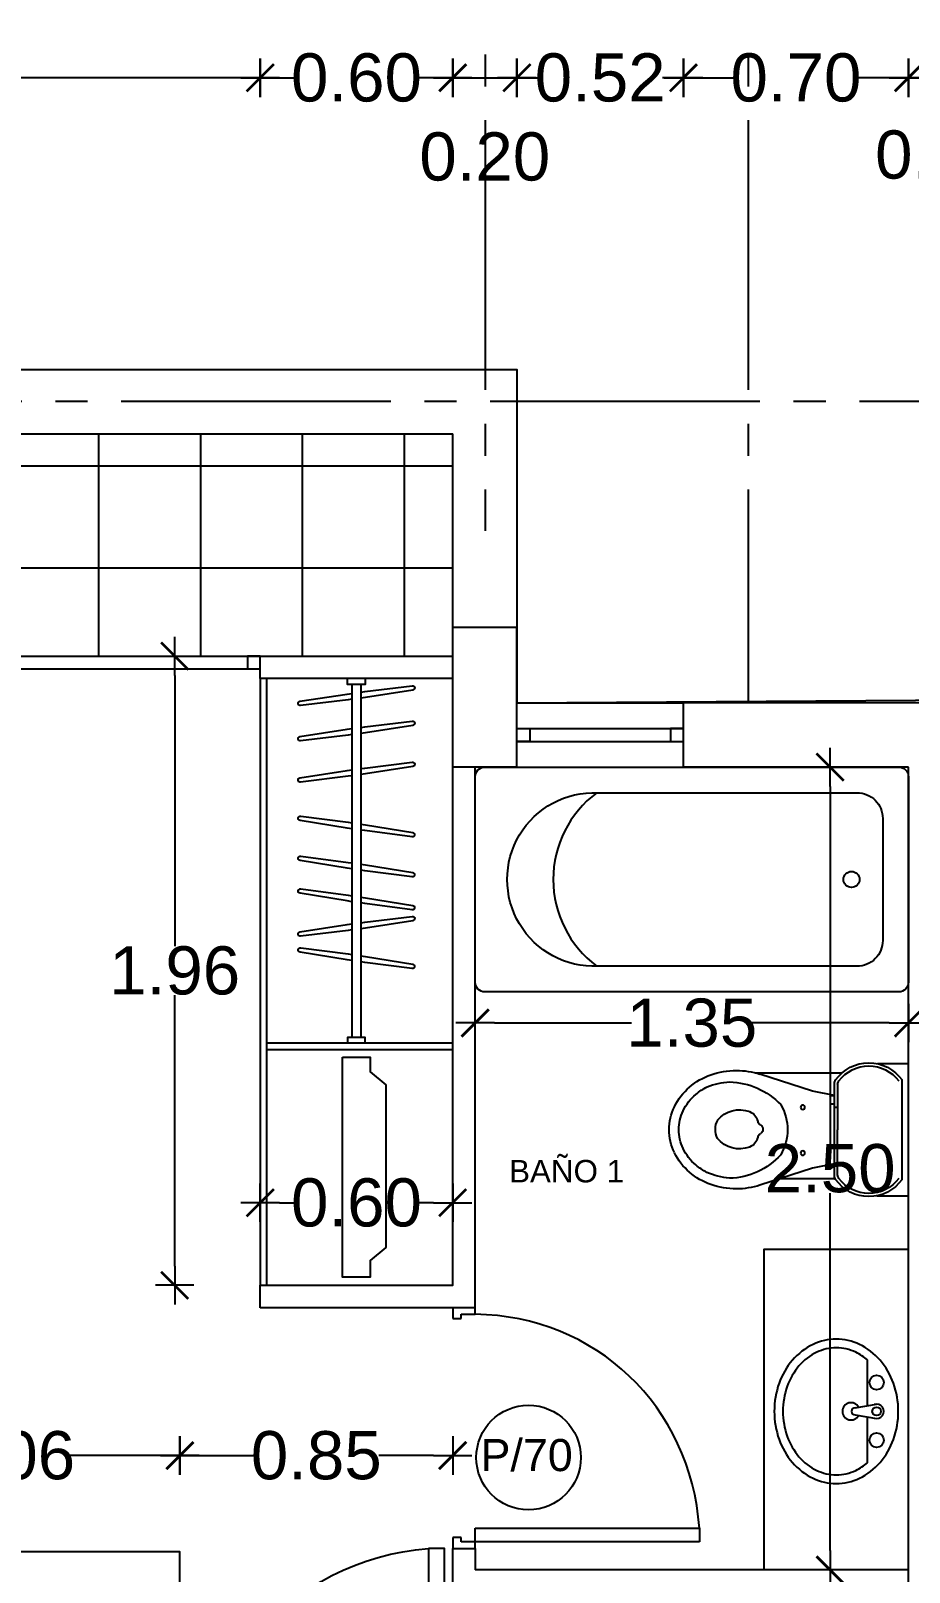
# Model space of a CAD drawing. Header units: millimetres. Extents: x 1217 to 2428, y 234 to 644.
# Drawn here: x 2356.904 to 2359.641, y 551.418 to 556.218 of the extents above; entities that cross this region are included whole.
import ezdxf

# ---------------------------------------------------------------- set-up
doc = ezdxf.new("R2010")
doc.units = ezdxf.units.MM
doc.linetypes.add('ACAD_ISO04W100', pattern=[30, 24, -3, 0, -3])
doc.layers.get('0').update_dxf_attribs({"lineweight": 5})
for name, color, linetype in [('0.1', 251, 'Continuous'), ('0.2', 2, 'Continuous'), ('0.3', 6, 'Continuous'), ('ARTEFACTOS', 4, 'Continuous'), ('COTAS', 252, 'Continuous'), ('COTAS INTERIORES', 3, 'Continuous'), ('Ejes', 8, 'Continuous'), ('muros', 7, 'Continuous'), ('PUERTAS', 2, 'Continuous'), ('Texto', 1, 'Continuous')]:
    doc.layers.add(name, color=color, linetype=linetype)
doc.styles.add('INTERARQ', font='arial.ttf')
doc.styles.get("Standard").update_dxf_attribs({"font": 'arial.ttf'})
doc.dimstyles.new('ESCALA_1-50', dxfattribs={"dimtxt": 0.15, "dimasz": 0.06, "dimexe": 0.18, "dimexo": 0.0625, "dimgap": 0, "dimtad": 0, "dimtih": 1, "dimtoh": 1, "dimzin": 0, "dimdsep": 46, "dimtxsty": 'INTERARQ', "dimblk": 'DIMTICK', "dimcen": 0, "dimse1": 1, "dimse2": 1, "dimclrd": 256, "dimclre": 1, "dimclrt": 2, "dimadec": 0, "dimazin": 0, "dimtfac": 4.5, "dimtofl": 0, "dimtmove": 2, "dimatfit": 3, "dimldrblk": 'DIMTICK', "dimfxl": 1, "dimtolj": 1, "dimtzin": 0, "dimarcsym": 0})

# ---------------------------------------------------------------- blocks, each defined once
blk = doc.blocks.new('P80')
at = {"layer": 'PUERTAS'}
for p, q in [((-0.07, 0.825), (-0.07, 0.85)), ((-0.03, 0.825), (-0.07, 0.825)), ((-0.03, 0.8162), (-0.03, 0.825)), ((0, 0.8162), (-0.03, 0.8162)), ((0, 0.85), (0, 0.8162)), ((-0.07, 0.025), (-0.03, 0.025)), ((-0.07, 0), (-0.07, 0.025)), ((-0.03, 0.0338), (0, 0.0338)), ((-0.03, 0.025), (-0.03, 0.0338)), ((0, 0.0338), (0, 0))]:
    blk.add_line(p, q, dxfattribs=at)
blk.add_lwpolyline([(-0.87, 0.075), (-0.07, 0.075), (-0.07, 0.025), (-0.87, 0.025)], close=True, dxfattribs=at)
blk.add_arc((-0.0663, 0.0108), 0.8063, 87.4193, 175.4329, dxfattribs=at)
blk = doc.blocks.new('Van1-pla')
at = {"color": 8}
for p, q in [((-1.41, 37.99), (-2.71, 45.49)), ((0.99, 37.99), (2.29, 45.49)), ((-2.16, 42.32), (-18.03, 42.32)), ((17.6, 42.32), (1.74, 42.32))]:
    blk.add_line(p, q, dxfattribs=at)
blk.add_lwpolyline([(-25.21, 31.5, 0.112687), (-23.37, 23.44, 0.103282), (-17.89, 16.3, 0.092276), (-9.94, 11.68, 0.085761), (-0.21, 10, 0.085761), (9.52, 11.68, 0.092276), (17.47, 16.3, 0.103282), (22.95, 23.44, 0.112687), (24.79, 31.5, 0.112687), (22.95, 39.56, 0.103282), (17.47, 46.7, 0.092276), (9.52, 51.32, 0.085761), (-0.21, 53, 0.085761), (-9.94, 51.32, 0.092276), (-17.89, 46.7, 0.103282), (-23.37, 39.56, 0.112687)], format="xyb", close=True, dxfattribs=at)
for points in [[(-18.03, 42.32, 0.063934), (-20.67, 38.26, 0.112687), (-22.21, 31.5, 0.112687)], [(-22.21, 31.5, 0.112687), (-20.67, 24.74, 0.103282), (-15.93, 18.57, 0.092276), (-8.94, 14.51, 0.085761), (-0.21, 13, 0.085761), (8.51, 14.51, 0.092276), (15.51, 18.57, 0.103282), (20.25, 24.74, 0.112687), (21.79, 31.5, 0.112687), (20.25, 38.26, 0.063934), (17.6, 42.32, 0.092276)]]:
    blk.add_lwpolyline(points, format="xyb", dxfattribs=at)
for centre, radius in [((-10.21, 45.49), 2.5), ((-0.21, 45.49), 1.5), ((9.79, 45.49), 2.5)]:
    blk.add_circle(centre, radius, dxfattribs=at)
for centre, radius, start, end in [((-0.21, 45.49), 2.5, 340.3329, 199.6671), ((-0.21, 36.6), 3, 118.1824, 61.8176), ((-0.21, 37.99), 1.2, 180, 0)]:
    blk.add_arc(centre, radius, start, end, dxfattribs=at)
blk = doc.blocks.new('wc')
at = {"layer": 'ARTEFACTOS', "color": 8}
for p, q in [((0.0667, 0.3584), (-0.0303, 0.3584)), ((-0.0104, -0.0028), (-0.0104, 0.3078)), ((0.4474, 0.3297), (0.1774, 0.3297)), ((0.1906, 0.2929), (0.1906, 0.1525)), ((0.2006, 0.0088), (0.2006, 0.2962)), ((0.2693, 0.2723), (0.4328, 0.3255)), ((0.2006, 0.2586), (0.2693, 0.2723)), ((0.2006, 0.2584), (0.2115, 0.2584)), ((0.2135, 0.2564), (0.2135, 0.2345)), ((0.2006, 0.2232), (0.1906, 0.2232)), ((0.2006, 0.2325), (0.2115, 0.2325)), ((0.1906, 0.0121), (0.1906, 0.1525)), ((0.1867, 0.0003), (0.1863, 0.0003)), ((0.3689, 0.0003), (0.1987, 0.0003)), ((0.2006, 0.0464), (0.2693, 0.0327)), ((0.2693, 0.0327), (0.4328, -0.0205)), ((0.0684, -0.0537), (-0.0303, -0.0537))]:
    blk.add_line(p, q, dxfattribs=at)
for centre in [(0.2994, 0.2224), (0.2994, 0.0796)]:
    blk.add_circle(centre, 0.00699, dxfattribs=at)
for centre, radius, start, end in [((0.0933, 0.2339), 0.1272, 35.4669, 144.5331), ((0.0933, 0.2339), 0.1172, 37.3062, 142.6938), ((0.5066, 0.0988), 0.2384, 90, 108.0194), ((0.5066, 0.0988), 0.2384, 70.5417, 90), ((0.1706, 0.2929), 0.02, 0, 37.3062), ((0.1806, 0.2962), 0.02, 0, 35.4669), ((0.5327, 0.0739), 0.2274, 91.2506, 136.4359), ((0.5124, 0.0619), 0.2399, 69.233, 86.3288), ((0.5159, 0.125), 0.2106, 49.5378, 70.5417), ((0.2115, 0.2564), 0.002, 0, 90), ((0.5159, 0.125), 0.1806, 49.5378, 63.1436), ((0.5301, 0.1418), 0.1586, 25.9026, 49.5378), ((0.5301, 0.1418), 0.1886, 25.9026, 49.5378), ((0.2115, 0.2345), 0.002, 270, 0), ((0.5031, 0.1526), 0.156, 149.9827, 210.1211), ((0.4793, 0.1715), 0.0399, 110.9889, 170.0192), ((0.4966, 0.1263), 0.0883, 39.3794, 110.9889), ((0.5522, 0.1525), 0.1341, 0, 25.9026), ((0.5522, 0.1525), 0.164, 0, 25.9026), ((0.4398, 0.1536), 0.0161, 125.934, 233.3996), ((0.4202, 0.187), 0.0227, 296.4163, 327.7225), ((0.5047, 0.167), 0.0658, 170.0192, 173.1517), ((0.5102, 0.1534), 0.0618, 333.0725, 27.908), ((0.5522, 0.1525), 0.1341, 334.0974, 0), ((0.5522, 0.1525), 0.164, 334.0974, 0), ((0.4202, 0.1202), 0.0227, 32.2775, 64.0078), ((0.5047, 0.1402), 0.0658, 186.8483, 189.9808), ((0.4793, 0.1357), 0.0399, 189.9808, 249.0111), ((0.4966, 0.1809), 0.0883, 249.0111, 321.1211), ((0.5315, 0.2205), 0.2193, 221.8152, 269.0461), ((0.5301, 0.1632), 0.1586, 310.4622, 334.0974), ((0.5301, 0.1632), 0.1886, 310.4622, 334.0974), ((0.1706, 0.0121), 0.02, 322.6938, 0), ((0.1806, 0.0088), 0.02, 324.5331, 0), ((0.5116, 0.2113), 0.2107, 274.4195, 294.2912), ((0.5159, 0.18), 0.2106, 289.4583, 310.4622), ((0.5159, 0.18), 0.1806, 297.1692, 310.4622), ((0.0933, 0.0711), 0.1272, 215.4669, 324.5331), ((0.0933, 0.0711), 0.1172, 217.3062, 322.6938), ((0.5066, 0.2062), 0.2384, 251.9806, 270), ((0.5066, 0.2062), 0.2384, 270, 289.4583)]:
    blk.add_arc(centre, radius, start, end, dxfattribs=at)
blk = doc.blocks.new('DFDFDFDFDDFGGG')
at = {"layer": 'PUERTAS'}
for p, q in [((381629.6763, 7752659.5205), (381629.6427, 7752659.5205)), ((381629.6763, 7752659.4936), (381629.6763, 7752659.5205)), ((381630.359, 7752659.5205), (381630.359, 7752659.4936)), ((381630.3927, 7752659.5205), (381630.359, 7752659.5205)), ((381629.6629, 7752659.4936), (381629.6763, 7752659.4936)), ((381629.6629, 7752659.4505), (381629.6629, 7752659.4936)), ((381630.359, 7752659.4936), (381630.3725, 7752659.4936)), ((381630.3725, 7752659.4936), (381630.3725, 7752659.4505)), ((381629.6427, 7752659.4505), (381629.6629, 7752659.4505)), ((381629.6628, 7752658.7508), (381629.6629, 7752659.4505)), ((381629.6629, 7752659.4505), (381629.7061, 7752659.4505)), ((381629.7061, 7752659.4505), (381629.706, 7752658.7508)), ((381630.3725, 7752659.4505), (381630.3927, 7752659.4505)), ((381629.706, 7752658.7508), (381629.6628, 7752658.7508))]:
    blk.add_line(p, q, dxfattribs=at)
blk.add_ellipse((381629.5787, 7752659.5294), major_axis=(-0.6336, 0.5233), ratio=0.91419, start_param=2.378631, end_param=3.775075, dxfattribs=at)
blk = doc.blocks.new('DIMTICK')
at = {"color": 1}
for p, q in [((0, 1), (0, -1)), ((-1, 0), (1, 0))]:
    blk.add_line(p, q, dxfattribs=at)
at = {"color": 3, "const_width": 0.141}
blk.add_lwpolyline([(0.707, 0.707), (-0.707, -0.707)], dxfattribs=at)
blk = doc.blocks.new('*D430')
at = {"layer": 'COTAS', "lineweight": -2, "ltscale": 3, "transparency": 16777216}
for p, q in [((2355.2505, 556.0718), (2356.2085, 556.0718)), ((2357.5587, 556.0718), (2356.6007, 556.0718))]:
    blk.add_line(p, q, dxfattribs=at)
at = {"layer": 'Defpoints', "color": 0, "ltscale": 3, "transparency": 16777216}
for p in [(2357.6187, 556.0718), (2355.1905, 555.5482), (2357.6187, 554.6134)]:
    blk.add_point(p, dxfattribs=at)
at = {"layer": 'COTAS', "lineweight": -2, "ltscale": 3, "transparency": 16777216, "xscale": 0.06, "yscale": 0.06, "zscale": 0.06, "rotation": 180}
blk.add_blockref('DIMTICK', (2355.1905, 556.0718), dxfattribs=at)
at = {"layer": 'COTAS', "lineweight": -2, "ltscale": 3, "transparency": 16777216, "xscale": 0.06, "yscale": 0.06, "zscale": 0.06}
blk.add_blockref('DIMTICK', (2357.6187, 556.0718), dxfattribs=at)
at = {"layer": 'COTAS', "color": 2, "ltscale": 3, "transparency": 16777216, "insert": (2356.4046, 556.0718), "char_height": 0.15, "attachment_point": 5, "style": 'INTERARQ'}
blk.add_mtext('\\A1;2.43', dxfattribs=at)
blk = doc.blocks.new('*D431')
at = {"layer": 'COTAS', "lineweight": -2, "ltscale": 3, "transparency": 16777216}
for p, q in [((2357.6787, 556.0718), (2357.724, 556.0718)), ((2358.1584, 556.0718), (2358.1131, 556.0718))]:
    blk.add_line(p, q, dxfattribs=at)
at = {"layer": 'Defpoints', "color": 0, "ltscale": 3, "transparency": 16777216}
for p in [(2358.2184, 556.0718), (2358.2184, 554.7463), (2357.6187, 554.6134)]:
    blk.add_point(p, dxfattribs=at)
at = {"layer": 'COTAS', "lineweight": -2, "ltscale": 3, "transparency": 16777216, "xscale": 0.06, "yscale": 0.06, "zscale": 0.06, "rotation": 180}
blk.add_blockref('DIMTICK', (2357.6187, 556.0718), dxfattribs=at)
at = {"layer": 'COTAS', "lineweight": -2, "ltscale": 3, "transparency": 16777216, "xscale": 0.06, "yscale": 0.06, "zscale": 0.06}
blk.add_blockref('DIMTICK', (2358.2184, 556.0718), dxfattribs=at)
at = {"layer": 'COTAS', "color": 2, "ltscale": 3, "transparency": 16777216, "insert": (2357.9185, 556.0718), "char_height": 0.15, "attachment_point": 5, "style": 'INTERARQ'}
blk.add_mtext('\\A1;0.60', dxfattribs=at)
blk = doc.blocks.new('*D432')
at = {"layer": 'COTAS', "lineweight": -2, "ltscale": 3, "transparency": 16777216}
blk.add_line((2358.2784, 556.0718), (2358.3584, 556.0718), dxfattribs=at)
at = {"layer": 'Defpoints', "color": 0, "ltscale": 3, "transparency": 16777216}
for p in [(2358.4184, 556.0718), (2358.2184, 554.7463), (2358.4184, 554.7463)]:
    blk.add_point(p, dxfattribs=at)
at = {"layer": 'COTAS', "lineweight": -2, "ltscale": 3, "transparency": 16777216, "xscale": 0.06, "yscale": 0.06, "zscale": 0.06, "rotation": 180}
blk.add_blockref('DIMTICK', (2358.2184, 556.0718), dxfattribs=at)
at = {"layer": 'COTAS', "lineweight": -2, "ltscale": 3, "transparency": 16777216, "xscale": 0.06, "yscale": 0.06, "zscale": 0.06}
blk.add_blockref('DIMTICK', (2358.4184, 556.0718), dxfattribs=at)
at = {"layer": 'COTAS', "color": 2, "ltscale": 3, "transparency": 16777216, "insert": (2358.3184, 555.8257), "char_height": 0.15, "attachment_point": 5, "style": 'INTERARQ'}
blk.add_mtext('\\A1;0.20', dxfattribs=at)
blk = doc.blocks.new('*D433')
at = {"layer": 'COTAS', "lineweight": -2, "ltscale": 3, "transparency": 16777216}
for p, q in [((2358.4784, 556.0718), (2358.4839, 556.0718)), ((2358.8775, 556.0718), (2358.872, 556.0718))]:
    blk.add_line(p, q, dxfattribs=at)
at = {"layer": 'Defpoints', "color": 0, "ltscale": 3, "transparency": 16777216}
for p in [(2358.9375, 556.0718), (2358.4184, 554.7463), (2358.9375, 554.3463)]:
    blk.add_point(p, dxfattribs=at)
at = {"layer": 'COTAS', "lineweight": -2, "ltscale": 3, "transparency": 16777216, "xscale": 0.06, "yscale": 0.06, "zscale": 0.06, "rotation": 180}
blk.add_blockref('DIMTICK', (2358.4184, 556.0718), dxfattribs=at)
at = {"layer": 'COTAS', "lineweight": -2, "ltscale": 3, "transparency": 16777216, "xscale": 0.06, "yscale": 0.06, "zscale": 0.06}
blk.add_blockref('DIMTICK', (2358.9375, 556.0718), dxfattribs=at)
at = {"layer": 'COTAS', "color": 2, "ltscale": 3, "transparency": 16777216, "insert": (2358.6779, 556.0718), "char_height": 0.15, "attachment_point": 5, "style": 'INTERARQ'}
blk.add_mtext('\\A1;0.52', dxfattribs=at)
blk = doc.blocks.new('*D434')
at = {"layer": 'COTAS', "lineweight": -2, "ltscale": 3, "transparency": 16777216}
for p, q in [((2358.9975, 556.0718), (2359.0934, 556.0718)), ((2359.5784, 556.0718), (2359.4825, 556.0718))]:
    blk.add_line(p, q, dxfattribs=at)
at = {"layer": 'Defpoints', "color": 0, "ltscale": 3, "transparency": 16777216}
for p in [(2359.6384, 556.0718), (2358.9375, 554.3463), (2359.6384, 554.1463)]:
    blk.add_point(p, dxfattribs=at)
at = {"layer": 'COTAS', "lineweight": -2, "ltscale": 3, "transparency": 16777216, "xscale": 0.06, "yscale": 0.06, "zscale": 0.06, "rotation": 180}
blk.add_blockref('DIMTICK', (2358.9375, 556.0718), dxfattribs=at)
at = {"layer": 'COTAS', "lineweight": -2, "ltscale": 3, "transparency": 16777216, "xscale": 0.06, "yscale": 0.06, "zscale": 0.06}
blk.add_blockref('DIMTICK', (2359.6384, 556.0718), dxfattribs=at)
at = {"layer": 'COTAS', "color": 2, "ltscale": 3, "transparency": 16777216, "insert": (2359.2879, 556.0718), "char_height": 0.15, "attachment_point": 5, "style": 'INTERARQ'}
blk.add_mtext('\\A1;0.70', dxfattribs=at)
blk = doc.blocks.new('*D435')
at = {"layer": 'COTAS', "lineweight": -2, "ltscale": 3, "transparency": 16777216}
blk.add_line((2359.6984, 556.0718), (2359.7784, 556.0718), dxfattribs=at)
at = {"layer": 'Defpoints', "color": 0, "ltscale": 3, "transparency": 16777216}
for p in [(2359.8384, 556.0718), (2359.6384, 554.1463), (2359.8384, 554.1463)]:
    blk.add_point(p, dxfattribs=at)
at = {"layer": 'COTAS', "lineweight": -2, "ltscale": 3, "transparency": 16777216, "xscale": 0.06, "yscale": 0.06, "zscale": 0.06, "rotation": 180}
blk.add_blockref('DIMTICK', (2359.6384, 556.0718), dxfattribs=at)
at = {"layer": 'COTAS', "lineweight": -2, "ltscale": 3, "transparency": 16777216, "xscale": 0.06, "yscale": 0.06, "zscale": 0.06}
blk.add_blockref('DIMTICK', (2359.8384, 556.0718), dxfattribs=at)
at = {"layer": 'COTAS', "color": 2, "ltscale": 3, "transparency": 16777216, "insert": (2359.7384, 555.8317), "char_height": 0.15, "attachment_point": 5, "style": 'INTERARQ'}
blk.add_mtext('\\A1;0.20', dxfattribs=at)
blk = doc.blocks.new('*D446')
at = {"layer": 'COTAS', "lineweight": -2, "ltscale": 3, "transparency": 16777216}
for p, q in [((2354.5485, 556.5582), (2356.2088, 556.5582)), ((2358.2587, 556.5582), (2356.5984, 556.5582))]:
    blk.add_line(p, q, dxfattribs=at)
at = {"layer": 'Defpoints', "color": 0, "ltscale": 3, "transparency": 16777216}
for p in [(2354.4885, 556.5582, 0), (2358.3187, 556.5582), (2358.3187, 555.5482)]:
    blk.add_point(p, dxfattribs=at)
at = {"layer": 'COTAS', "lineweight": -2, "ltscale": 3, "transparency": 16777216, "xscale": 0.06, "yscale": 0.06, "zscale": 0.06, "rotation": 180}
blk.add_blockref('DIMTICK', (2354.4885, 556.5582), dxfattribs=at)
at = {"layer": 'COTAS', "lineweight": -2, "ltscale": 3, "transparency": 16777216, "xscale": 0.06, "yscale": 0.06, "zscale": 0.06}
blk.add_blockref('DIMTICK', (2358.3187, 556.5582), dxfattribs=at)
at = {"layer": 'COTAS', "color": 2, "ltscale": 3, "transparency": 16777216, "insert": (2356.4036, 556.5582), "char_height": 0.15, "attachment_point": 5, "style": 'INTERARQ'}
blk.add_mtext('\\A1;3.83', dxfattribs=at)
blk = doc.blocks.new('*D447')
at = {"layer": 'COTAS', "lineweight": -2, "ltscale": 3, "transparency": 16777216}
for p, q in [((2358.3787, 556.5582), (2358.5343, 556.5582)), ((2359.078, 556.5582), (2358.9224, 556.5582))]:
    blk.add_line(p, q, dxfattribs=at)
at = {"layer": 'Defpoints', "color": 0, "ltscale": 3, "transparency": 16777216}
for p in [(2359.138, 556.5582), (2358.3187, 555.5482), (2359.138, 555.4484)]:
    blk.add_point(p, dxfattribs=at)
at = {"layer": 'COTAS', "lineweight": -2, "ltscale": 3, "transparency": 16777216, "xscale": 0.06, "yscale": 0.06, "zscale": 0.06, "rotation": 180}
blk.add_blockref('DIMTICK', (2358.3187, 556.5582), dxfattribs=at)
at = {"layer": 'COTAS', "lineweight": -2, "ltscale": 3, "transparency": 16777216, "xscale": 0.06, "yscale": 0.06, "zscale": 0.06}
blk.add_blockref('DIMTICK', (2359.138, 556.5582), dxfattribs=at)
at = {"layer": 'COTAS', "color": 2, "ltscale": 3, "transparency": 16777216, "insert": (2358.7284, 556.5582), "char_height": 0.15, "attachment_point": 5, "style": 'INTERARQ'}
blk.add_mtext('\\A1;0.82', dxfattribs=at)
blk = doc.blocks.new('*D448')
at = {"layer": 'COTAS', "lineweight": -2, "ltscale": 3, "transparency": 16777216}
for p, q in [((2359.198, 556.5582), (2359.2437, 556.5582)), ((2359.6784, 556.5582), (2359.6328, 556.5582))]:
    blk.add_line(p, q, dxfattribs=at)
at = {"layer": 'Defpoints', "color": 0, "ltscale": 3, "transparency": 16777216}
for p in [(2359.7384, 556.5582), (2359.138, 555.4484), (2359.7384, 555.4484)]:
    blk.add_point(p, dxfattribs=at)
at = {"layer": 'COTAS', "lineweight": -2, "ltscale": 3, "transparency": 16777216, "xscale": 0.06, "yscale": 0.06, "zscale": 0.06, "rotation": 180}
blk.add_blockref('DIMTICK', (2359.138, 556.5582), dxfattribs=at)
at = {"layer": 'COTAS', "lineweight": -2, "ltscale": 3, "transparency": 16777216, "xscale": 0.06, "yscale": 0.06, "zscale": 0.06}
blk.add_blockref('DIMTICK', (2359.7384, 556.5582), dxfattribs=at)
at = {"layer": 'COTAS', "color": 2, "ltscale": 3, "transparency": 16777216, "insert": (2359.4382, 556.5582), "char_height": 0.15, "attachment_point": 5, "style": 'INTERARQ'}
blk.add_mtext('\\A1;0.60', dxfattribs=at)
blk = doc.blocks.new('*D491')
at = {"layer": 'COTAS INTERIORES', "lineweight": -2, "ltscale": 3, "transparency": 16777216}
for p, q in [((2356.3676, 551.7812), (2356.6503, 551.7812)), ((2357.3084, 551.7812), (2357.0257, 551.7812))]:
    blk.add_line(p, q, dxfattribs=at)
at = {"layer": 'Defpoints', "color": 0, "ltscale": 3, "transparency": 16777216}
for p in [(2357.3684, 551.7812), (2356.3076, 551.5552, 0), (2357.3684, 551.5552)]:
    blk.add_point(p, dxfattribs=at)
at = {"layer": 'COTAS INTERIORES', "lineweight": -2, "ltscale": 3, "transparency": 16777216, "xscale": 0.06, "yscale": 0.06, "zscale": 0.06, "rotation": 180}
blk.add_blockref('DIMTICK', (2356.3076, 551.7812), dxfattribs=at)
at = {"layer": 'COTAS INTERIORES', "lineweight": -2, "ltscale": 3, "transparency": 16777216, "xscale": 0.06, "yscale": 0.06, "zscale": 0.06}
blk.add_blockref('DIMTICK', (2357.3684, 551.7812), dxfattribs=at)
at = {"layer": 'COTAS INTERIORES', "color": 2, "ltscale": 3, "transparency": 16777216, "insert": (2356.838, 551.7812), "char_height": 0.15, "attachment_point": 5, "style": 'INTERARQ'}
blk.add_mtext('\\A1;1.06', dxfattribs=at)
blk = doc.blocks.new('*D492')
at = {"layer": 'COTAS INTERIORES', "lineweight": -2, "ltscale": 3, "transparency": 16777216}
for p, q in [((2357.4284, 551.7812), (2357.598, 551.7812)), ((2358.1583, 551.7812), (2357.9887, 551.7812))]:
    blk.add_line(p, q, dxfattribs=at)
at = {"layer": 'Defpoints', "color": 0, "ltscale": 3, "transparency": 16777216}
for p in [(2358.2183, 551.7812), (2357.3684, 551.5552), (2358.2183, 551.4252)]:
    blk.add_point(p, dxfattribs=at)
at = {"layer": 'COTAS INTERIORES', "lineweight": -2, "ltscale": 3, "transparency": 16777216, "xscale": 0.06, "yscale": 0.06, "zscale": 0.06, "rotation": 180}
blk.add_blockref('DIMTICK', (2357.3684, 551.7812), dxfattribs=at)
at = {"layer": 'COTAS INTERIORES', "lineweight": -2, "ltscale": 3, "transparency": 16777216, "xscale": 0.06, "yscale": 0.06, "zscale": 0.06}
blk.add_blockref('DIMTICK', (2358.2183, 551.7812), dxfattribs=at)
at = {"layer": 'COTAS INTERIORES', "color": 2, "ltscale": 3, "transparency": 16777216, "insert": (2357.7933, 551.7812), "char_height": 0.15, "attachment_point": 5, "style": 'INTERARQ'}
blk.add_mtext('\\A1;0.85', dxfattribs=at)
blk = doc.blocks.new('*D496')
at = {"layer": 'COTAS INTERIORES', "lineweight": -2, "ltscale": 3, "transparency": 16777216}
for p, q in [((2357.3522, 554.2108), (2357.3522, 553.3676)), ((2357.3522, 552.3713), (2357.3522, 553.2145))]:
    blk.add_line(p, q, dxfattribs=at)
at = {"layer": 'Defpoints', "color": 0, "ltscale": 3, "transparency": 16777216}
for p in [(2357.7843, 554.2708, 0), (2357.3522, 552.3113), (2357.8227, 552.3113, 0)]:
    blk.add_point(p, dxfattribs=at)
at = {"layer": 'COTAS INTERIORES', "lineweight": -2, "ltscale": 3, "transparency": 16777216, "xscale": 0.06, "yscale": 0.06, "zscale": 0.06}
for p, rotation in [((2357.3522, 554.2708), 90), ((2357.3522, 552.3113), 270)]:
    blk.add_blockref('DIMTICK', p, dxfattribs=dict(at, rotation=rotation))
at = {"layer": 'COTAS INTERIORES', "color": 2, "ltscale": 3, "transparency": 16777216, "insert": (2357.3522, 553.291), "char_height": 0.15, "attachment_point": 5, "style": 'INTERARQ'}
blk.add_mtext('\\A1;1.96', dxfattribs=at)
blk = doc.blocks.new('*D497')
at = {"layer": 'COTAS INTERIORES', "lineweight": -2, "ltscale": 3, "transparency": 16777216}
for p, q in [((2357.6787, 552.5685), (2357.7239, 552.5685)), ((2358.1583, 552.5685), (2358.1131, 552.5685))]:
    blk.add_line(p, q, dxfattribs=at)
at = {"layer": 'Defpoints', "color": 0, "ltscale": 3, "transparency": 16777216}
for p in [(2358.2183, 552.5685), (2357.6187, 552.2442, 0), (2358.2183, 552.2442, 0)]:
    blk.add_point(p, dxfattribs=at)
at = {"layer": 'COTAS INTERIORES', "lineweight": -2, "ltscale": 3, "transparency": 16777216, "xscale": 0.06, "yscale": 0.06, "zscale": 0.06, "rotation": 180}
blk.add_blockref('DIMTICK', (2357.6187, 552.5685), dxfattribs=at)
at = {"layer": 'COTAS INTERIORES', "lineweight": -2, "ltscale": 3, "transparency": 16777216, "xscale": 0.06, "yscale": 0.06, "zscale": 0.06}
blk.add_blockref('DIMTICK', (2358.2183, 552.5685), dxfattribs=at)
at = {"layer": 'COTAS INTERIORES', "color": 2, "ltscale": 3, "transparency": 16777216, "insert": (2357.9185, 552.5685), "char_height": 0.15, "attachment_point": 5, "style": 'INTERARQ'}
blk.add_mtext('\\A1;0.60', dxfattribs=at)
blk = doc.blocks.new('*D499')
at = {"layer": 'COTAS INTERIORES', "lineweight": -2, "ltscale": 3, "transparency": 16777216}
for p, q in [((2359.3944, 553.8651), (2359.3944, 552.7517)), ((2359.3944, 551.4851), (2359.3944, 552.5985))]:
    blk.add_line(p, q, dxfattribs=at)
at = {"layer": 'Defpoints', "color": 0, "ltscale": 3, "transparency": 16777216}
for p in [(2359.2879, 553.9251, 0), (2359.2878, 551.4251, 0), (2359.3944, 551.4251)]:
    blk.add_point(p, dxfattribs=at)
at = {"layer": 'COTAS INTERIORES', "lineweight": -2, "ltscale": 3, "transparency": 16777216, "xscale": 0.06, "yscale": 0.06, "zscale": 0.06}
for p, rotation in [((2359.3944, 553.9251), 90), ((2359.3944, 551.4251), 270)]:
    blk.add_blockref('DIMTICK', p, dxfattribs=dict(at, rotation=rotation))
at = {"layer": 'COTAS INTERIORES', "color": 2, "ltscale": 3, "transparency": 16777216, "insert": (2359.3944, 552.6751), "char_height": 0.15, "attachment_point": 5, "style": 'INTERARQ'}
blk.add_mtext('\\A1;2.50', dxfattribs=at)
blk = doc.blocks.new('*D500')
at = {"layer": 'COTAS INTERIORES', "lineweight": -2, "ltscale": 3, "transparency": 16777216}
for p, q in [((2358.3483, 553.1283), (2358.7751, 553.1283)), ((2359.5784, 553.1283), (2359.1517, 553.1283))]:
    blk.add_line(p, q, dxfattribs=at)
at = {"layer": 'Defpoints', "color": 0, "ltscale": 3, "transparency": 16777216}
for p in [(2359.6384, 553.1283), (2359.6384, 553.0651, 0), (2358.2883, 553.0497, 0)]:
    blk.add_point(p, dxfattribs=at)
at = {"layer": 'COTAS INTERIORES', "lineweight": -2, "ltscale": 3, "transparency": 16777216, "xscale": 0.06, "yscale": 0.06, "zscale": 0.06, "rotation": 180}
blk.add_blockref('DIMTICK', (2358.2883, 553.1283), dxfattribs=at)
at = {"layer": 'COTAS INTERIORES', "lineweight": -2, "ltscale": 3, "transparency": 16777216, "xscale": 0.06, "yscale": 0.06, "zscale": 0.06}
blk.add_blockref('DIMTICK', (2359.6384, 553.1283), dxfattribs=at)
at = {"layer": 'COTAS INTERIORES', "color": 2, "ltscale": 3, "transparency": 16777216, "insert": (2358.9634, 553.1283), "char_height": 0.15, "attachment_point": 5, "style": 'INTERARQ'}
blk.add_mtext('\\A1;1.35', dxfattribs=at)

msp = doc.modelspace()

# ---------------------------------------------------------------- hatches: boundary and pattern name
at = {"layer": '0.1'}
h = msp.add_hatch(dxfattribs=at)
h.set_pattern_fill('NET', color=256, scale=0.099999, angle=-270, style=0)
h.set_pattern_definition([(90, (807.40966, -286.18826), (-0.31749764, 2e-16), []), (180, (807.40966, -286.18826), (-2e-16, -0.31749764), [])])
h.paths.add_polyline_path([(2355.37623, 554.96328), (2354.58846, 554.2708), (2354.60846, 554.2708), (2354.62846, 554.2708), (2357.47673, 554.2708), (2357.6187, 554.2708), (2358.21837, 554.2708), (2358.21837, 554.96328)])

# ---------------------------------------------------------------- linework, layer by layer
at = {"layer": '0.1', "ltscale": 3, "elevation": 0}
msp.add_lwpolyline([(2354.38846, 551.4808), (2354.38846, 554.36129), (2355.30082, 555.16328), (2358.41837, 555.16328), (2358.41837, 554.12515), (2361.05846, 554.14324), (2361.05846, 555.16328), (2364.17602, 555.16328), (2365.08838, 554.36129), (2365.08832, 551.48085)], dxfattribs=at)
at = {"layer": '0.1', "elevation": 0}
for points in [[(2354.62846, 554.2708), (2357.6187, 554.2708)], [(2354.62846, 554.2708), (2357.6187, 554.2708)], [(2354.62846, 554.23081), (2357.6187, 554.23081)], [(2354.62846, 554.23081), (2357.6187, 554.23081)], [(2358.41837, 554.04516), (2358.93745, 554.04516)], [(2358.41837, 554.00516), (2358.93745, 554.00516)], [(2359.63843, 551.42514), (2359.18896, 551.42514), (2359.18896, 552.42434), (2359.63843, 552.42434)]]:
    msp.add_lwpolyline(points, dxfattribs=at)
at = {"layer": '0.1', "color": 1, "elevation": 0}
for points in [[(2358.41837, 554.12515), (2358.93745, 554.12515)], [(2358.41837, 553.92521), (2358.93745, 553.92517)]]:
    msp.add_lwpolyline(points, dxfattribs=at)
at = {"layer": '0.2', "elevation": 0}
for points in [[(2355.30082, 555.16328), (2358.41837, 555.16328)], [(2358.41837, 555.16328), (2358.41837, 554.36129)], [(2355.37623, 554.96328), (2358.21837, 554.96328)], [(2358.21837, 554.36129), (2358.21837, 554.96328)], [(2357.5787, 554.2708), (2357.5787, 554.23081), (2357.6187, 554.23081), (2357.6187, 554.2708), (2357.5787, 554.2708)], [(2357.5787, 554.2708), (2357.5787, 554.23081), (2357.6187, 554.23081), (2357.6187, 554.2708), (2357.5787, 554.2708)], [(2358.41837, 554.00515), (2358.41837, 554.04515), (2358.45837, 554.04515), (2358.45837, 554.00515), (2358.41837, 554.00515)], [(2358.93745, 554.00515), (2358.93745, 554.04515), (2358.89745, 554.04515), (2358.89745, 554.00515), (2358.93745, 554.00515)]]:
    msp.add_lwpolyline(points, dxfattribs=at)
at = {"layer": '0.3'}
for p, q in [((2358.28833, 552.24129, 0), (2358.28833, 553.9252, 0)), ((2357.36838, 550.81081, 0), (2357.36838, 551.48083, 0)), ((2357.36838, 550.60676, 0), (2357.36838, 551.48083, 0)), ((2358.21833, 549.57767, 0), (2358.21834, 551.42519, 0))]:
    msp.add_line(p, q, dxfattribs=at)
at = {"layer": '0.3', "elevation": 0}
for points in [[(2358.21836, 554.20081), (2357.6187, 554.20081), (2357.6187, 554.2708), (2358.21836, 554.2708)], [(2357.6187, 552.24129), (2357.6187, 552.31129), (2358.2183, 552.31126), (2358.21838, 553.9252)], [(2358.28833, 552.24129), (2357.6187, 552.24129)], [(2357.36835, 551.48083), (2357.36835, 551.48083), (2356.3076, 551.48083)], [(2358.21834, 551.42519), (2358.2183, 551.49218), (2358.2883, 551.49218), (2358.2883, 551.42519)], [(2359.63841, 551.42514), (2358.2883, 551.42519)]]:
    msp.add_lwpolyline(points, dxfattribs=at)
at = {"layer": 'ARTEFACTOS'}
for p, q in [((2357.90458, 554.18247, 0), (2357.90458, 553.08343, 0)), ((2357.93208, 554.18247, 0), (2357.93208, 553.08343, 0)), ((2358.21833, 553.0651, 0), (2357.63868, 553.0651, 0)), ((2358.21833, 553.0451, 0), (2357.63868, 553.0451, 0))]:
    msp.add_line(p, q, dxfattribs=at)
at = {"layer": 'ARTEFACTOS', "elevation": 0}
for points in [[(2357.6187, 554.20081), (2357.61872, 552.31129)], [(2357.6387, 554.20081), (2357.6387, 552.31129)], [(2357.94585, 554.20081), (2357.94585, 554.18247), (2357.89085, 554.18247), (2357.89085, 554.20081)], [(2357.94583, 553.0651), (2357.94583, 553.08343), (2357.89083, 553.08343), (2357.89083, 553.0651)], [(2357.94583, 553.0651), (2357.94583, 553.08343), (2357.89083, 553.08343), (2357.89083, 553.0651)], [(2357.87508, 553.02192), (2357.96158, 553.02192), (2357.96158, 552.97583), (2358.01005, 552.9355), (2358.01006, 552.42897), (2357.9616, 552.38864), (2357.9616, 552.33679), (2357.8751, 552.33678), (2357.87508, 553.02192)]]:
    msp.add_lwpolyline(points, dxfattribs=at)
for points in [[(2357.93208, 554.15854), (2357.94432, 554.16023), (2358.09228, 554.17837, -0.9860188), (2358.09416, 554.16475), (2357.94683, 554.14207), (2357.93208, 554.14003)], [(2357.90458, 554.13623), (2357.89235, 554.13454), (2357.74438, 554.11641, -0.9860188), (2357.7425, 554.13003), (2357.88984, 554.1527), (2357.90458, 554.15474)], [(2357.93208, 554.04874), (2357.94432, 554.05043), (2358.09228, 554.06857, -0.9860188), (2358.09416, 554.05495), (2357.94683, 554.03227), (2357.93208, 554.03023)], [(2357.90458, 554.02643), (2357.89235, 554.02474), (2357.74438, 554.00661, -0.9860188), (2357.7425, 554.02023), (2357.88984, 554.0429), (2357.90458, 554.04494)], [(2357.90458, 553.89808), (2357.89235, 553.89639), (2357.74438, 553.87825, -0.9860188), (2357.7425, 553.89187), (2357.88984, 553.91455), (2357.90458, 553.91659)], [(2357.93208, 553.92039), (2357.94432, 553.92208), (2358.09228, 553.94021, -0.9860188), (2358.09416, 553.92659), (2357.94683, 553.90392), (2357.93208, 553.90188)], [(2359.60748, 553.92517, -0.4233096), (2359.63841, 553.89518), (2359.63841, 553.25518, -0.4142136), (2359.60841, 553.22518), (2358.31833, 553.22518, -0.4142136), (2358.28833, 553.25518), (2358.28833, 553.89518, -0.4142136), (2358.31833, 553.92518), (2359.60841, 553.92518)], [(2357.90458, 553.733), (2357.88979, 553.73518), (2357.74266, 553.75915, -0.9860188), (2357.74466, 553.77276), (2357.89246, 553.75332), (2357.90458, 553.75153)], [(2357.90458, 553.733), (2357.88979, 553.73518), (2357.74266, 553.75915, -0.9860188), (2357.74466, 553.77276), (2357.89246, 553.75332), (2357.90458, 553.75153)], [(2357.93208, 553.74749), (2357.94687, 553.74531), (2358.09401, 553.72134, -0.9860188), (2358.092, 553.70773), (2357.9442, 553.72717), (2357.93208, 553.72896)], [(2357.93208, 553.74749), (2357.94687, 553.74531), (2358.09401, 553.72134, -0.9860188), (2358.092, 553.70773), (2357.9442, 553.72717), (2357.93208, 553.72896)], [(2357.90458, 553.60817), (2357.88979, 553.61035), (2357.74266, 553.63432, -0.9860188), (2357.74466, 553.64792), (2357.89246, 553.62848), (2357.90458, 553.6267)], [(2357.90458, 553.60817), (2357.88979, 553.61035), (2357.74266, 553.63432, -0.9860188), (2357.74466, 553.64792), (2357.89246, 553.62848), (2357.90458, 553.6267)], [(2357.93208, 553.62265), (2357.94687, 553.62048), (2358.09401, 553.5965, -0.9860188), (2358.092, 553.5829), (2357.9442, 553.60234), (2357.93208, 553.60412)], [(2357.93208, 553.62265), (2357.94687, 553.62048), (2358.09401, 553.5965, -0.9860188), (2358.092, 553.5829), (2357.9442, 553.60234), (2357.93208, 553.60412)], [(2357.90458, 553.50597), (2357.88979, 553.50815), (2357.74266, 553.53212, -0.9860188), (2357.74466, 553.54573), (2357.89246, 553.52629), (2357.90458, 553.5245)], [(2357.90458, 553.50597), (2357.88979, 553.50815), (2357.74266, 553.53212, -0.9860188), (2357.74466, 553.54573), (2357.89246, 553.52629), (2357.90458, 553.5245)], [(2357.93208, 553.52046), (2357.94687, 553.51828), (2358.09401, 553.49431, -0.9860188), (2358.092, 553.4807), (2357.9442, 553.50014), (2357.93208, 553.50193)], [(2357.93208, 553.52046), (2357.94687, 553.51828), (2358.09401, 553.49431, -0.9860188), (2358.092, 553.4807), (2357.9442, 553.50014), (2357.93208, 553.50193)], [(2357.90458, 553.41802), (2357.89235, 553.41633), (2357.74438, 553.3982, -0.9860188), (2357.7425, 553.41182), (2357.88984, 553.43449), (2357.90458, 553.43653)], [(2357.90458, 553.41802), (2357.89235, 553.41633), (2357.74438, 553.3982, -0.9860188), (2357.7425, 553.41182), (2357.88984, 553.43449), (2357.90458, 553.43653)], [(2357.93208, 553.44033), (2357.94432, 553.44202), (2358.09228, 553.46016, -0.9860188), (2358.09416, 553.44654), (2357.94683, 553.42386), (2357.93208, 553.42182)], [(2357.93208, 553.44033), (2357.94432, 553.44202), (2358.09228, 553.46016, -0.9860188), (2358.09416, 553.44654), (2357.94683, 553.42386), (2357.93208, 553.42182)], [(2357.90458, 553.32289), (2357.88979, 553.32507), (2357.74266, 553.34904, -0.9860188), (2357.74466, 553.36265), (2357.89246, 553.34321), (2357.90458, 553.34143)], [(2357.90458, 553.32289), (2357.88979, 553.32507), (2357.74266, 553.34904, -0.9860188), (2357.74466, 553.36265), (2357.89246, 553.34321), (2357.90458, 553.34143)], [(2357.93208, 553.33738), (2357.94687, 553.3352), (2358.09401, 553.31123, -0.9860188), (2358.092, 553.29763), (2357.9442, 553.31706), (2357.93208, 553.31885)], [(2357.93208, 553.33738), (2357.94687, 553.3352), (2358.09401, 553.31123, -0.9860188), (2358.092, 553.29763), (2357.9442, 553.31706), (2357.93208, 553.31885)]]:
    msp.add_lwpolyline(points, format="xyb", dxfattribs=at)
msp.add_lwpolyline([(2359.47841, 553.30518), (2358.67083, 553.30518, -1.0462963), (2358.67083, 553.84518), (2359.47841, 553.84518, -0.4142136), (2359.55841, 553.76518), (2359.55841, 553.38518, -0.4142136)], format="xyb", close=True, dxfattribs=at)
at = {"layer": 'ARTEFACTOS'}
msp.add_circle((2359.46099, 553.57518, 0), 0.025, dxfattribs=at)
msp.add_arc((2358.86866, 553.57518, 0), 0.33698, 126.75985, 233.24015, dxfattribs=at)
at = {"layer": 'Ejes', "linetype": 'ACAD_ISO04W100', "ltscale": 0.035, "elevation": 0}
for points in [[(2358.31982, 558.23948), (2358.31982, 554.66074)], [(2359.13909, 558.23948), (2359.13909, 554.12518)], [(2369.52562, 555.06328), (2350.42715, 555.06328)]]:
    msp.add_lwpolyline(points, dxfattribs=at)
at = {"layer": 'muros'}
msp.add_line((2359.63841, 548.82855, 0), (2359.63841, 553.92516, 0), dxfattribs=at)
at = {"layer": 'muros', "elevation": 0}
for points in [[(2358.21837, 553.9252), (2358.21837, 554.36129)], [(2358.21837, 554.36129), (2358.41837, 554.36129)], [(2358.41837, 553.92519), (2358.41837, 554.36129)], [(2359.73842, 554.12518), (2358.93745, 554.12518)], [(2358.93745, 553.92518), (2358.93745, 554.12518)], [(2358.41837, 553.92519), (2358.21837, 553.9252)], [(2359.63843, 553.92516), (2358.93745, 553.92519)]]:
    msp.add_lwpolyline(points, dxfattribs=at)
at = {"layer": 'Texto'}
msp.add_circle((2358.45478, 551.77478, 0), 0.16297, dxfattribs=at)

# ---------------------------------------------------------------- block references
at = {"layer": '0.1', "extrusion": (0, 0, -1), "xscale": 0.9988165753526749, "yscale": 0.9988165753526749, "zscale": -0.9988165753526749}
msp.add_blockref('wc', (-2359.60813, 552.64364, 0), dxfattribs=at)
at = {"layer": '0.1'}
for name, p, xscale, yscale, zscale, rotation in [('DFDFDFDFDDFGGG', (7745843.05041, -380626.52059, 0), 0.9988165753526749, 0.9988165753526749, 0.9988165753526749, 90.00000000000001), ('Van1-pla', (2359.13043, 551.91697, 0), 0.008989348791202377, 0.008989348791202377, 0.008989348791202377, 270)]:
    msp.add_blockref(name, p, dxfattribs=dict(at, xscale=xscale, yscale=yscale, zscale=zscale, rotation=rotation))
at = {"layer": 'Ejes', "xscale": -0.9999925657630349, "yscale": 0.9999925657630349, "zscale": 0.9999925657630349, "rotation": 90}
msp.add_blockref('P80', (2358.21815, 550.62218, 0), dxfattribs=at)

# ---------------------------------------------------------------- texts
at = {"layer": 'Texto', "attachment_point": 5}
for s, insert, char_height, width in [('BAÑO 1', (2358.57325, 552.66628, 0), 0.069999, 0.4782868), ('P/70', (2358.44874, 551.78195, 0), 0.099999, 3.0886563)]:
    msp.add_mtext(s, dxfattribs=dict(at, insert=insert, char_height=char_height, width=width))

# ---------------------------------------------------------------- dimensions: what is measured, and where the dimension line sits
at = {"layer": 'COTAS', "ltscale": 3}
for base, p1, p2, picture, middle in [((2358.31872, 556.55818, 0), (2354.48848, 556.55818, 0), (2358.31872, 555.54824, 0), '*D446', (2356.4036, 556.55818, 0)), ((2359.13799, 556.55818, 0), (2358.31872, 555.54824, 0), (2359.13799, 555.44835, 0), '*D447', (2358.72836, 556.55818, 0)), ((2359.73844, 556.55818, 0), (2359.13799, 555.44835, 0), (2359.73844, 555.44835, 0), '*D448', (2359.43821, 556.55818, 0)), ((2357.61872, 556.07184, 0), (2355.19045, 555.54824, 0), (2357.61872, 554.61341, 0), '*D430', (2356.40459, 556.07184, 0)), ((2358.21837, 556.07184, 0), (2357.61872, 554.61341, 0), (2358.21837, 554.74625, 0), '*D431', (2357.91855, 556.07184, 0)), ((2358.93745, 556.07184, 0), (2358.41837, 554.74625, 0), (2358.93745, 554.34628, 0), '*D433', (2358.67791, 556.07184, 0)), ((2359.63843, 556.07184, 0), (2358.93745, 554.34628, 0), (2359.63843, 554.14627, 0), '*D434', (2359.28794, 556.07184, 0))]:
    dim = msp.add_linear_dim(base=base, p1=p1, p2=p2, dimstyle='ESCALA_1-50', dxfattribs=at)
    dim.commit()
    dim.dimension.update_dxf_attribs({"geometry": picture, "text_midpoint": middle})
for base, p1, p2, picture, middle in [((2358.41837, 556.07184, 0), (2358.21837, 554.74625, 0), (2358.41837, 554.74625, 0), '*D432', (2358.31837, 555.82575, 0)), ((2359.83841, 556.07184, 0), (2359.63843, 554.14627, 0), (2359.83841, 554.14627, 0), '*D435', (2359.73842, 555.83169, 0))]:
    dim = msp.add_linear_dim(base=base, p1=p1, p2=p2, dimstyle='ESCALA_1-50', dxfattribs=at)
    dim.commit()
    dim.dimension.update_dxf_attribs({"geometry": picture, "text_midpoint": middle, "dimtype": 160})
at = {"layer": 'COTAS INTERIORES', "ltscale": 3}
for base, p1, p2, picture, middle in [((2357.35224, 552.31128, 0), (2357.78433, 554.2708, 0), (2357.82274, 552.31128, 0), '*D496', (2357.35224, 553.29104, 0)), ((2359.39439, 551.42511, 0), (2359.28794, 553.92513, 0), (2359.28784, 551.42511, 0), '*D499', (2359.39439, 552.67512, 0))]:
    dim = msp.add_linear_dim(base=base, p1=p1, p2=p2, angle=270, dimstyle='ESCALA_1-50', dxfattribs=at)
    dim.commit()
    dim.dimension.update_dxf_attribs({"geometry": picture, "text_midpoint": middle})
for base, p1, p2, picture, middle in [((2359.63841, 553.12832, 0), (2358.28833, 553.04971, 0), (2359.63841, 553.06506, 0), '*D500', (2358.96337, 553.12832, 0)), ((2358.2183, 552.56846, 0), (2357.6187, 552.24424, 0), (2358.2183, 552.24424, 0), '*D497', (2357.9185, 552.56846, 0)), ((2357.36835, 551.78122, 0), (2356.3076, 551.55517, 0), (2357.36835, 551.55517, 0), '*D491', (2356.83798, 551.78122, 0)), ((2358.21834, 551.78122, 0), (2357.36835, 551.55517, 0), (2358.21834, 551.42515, 0), '*D492', (2357.79334, 551.78122, 0))]:
    dim = msp.add_linear_dim(base=base, p1=p1, p2=p2, dimstyle='ESCALA_1-50', dxfattribs=at)
    dim.commit()
    dim.dimension.update_dxf_attribs({"geometry": picture, "text_midpoint": middle})

doc.saveas('drawing.dxf')
